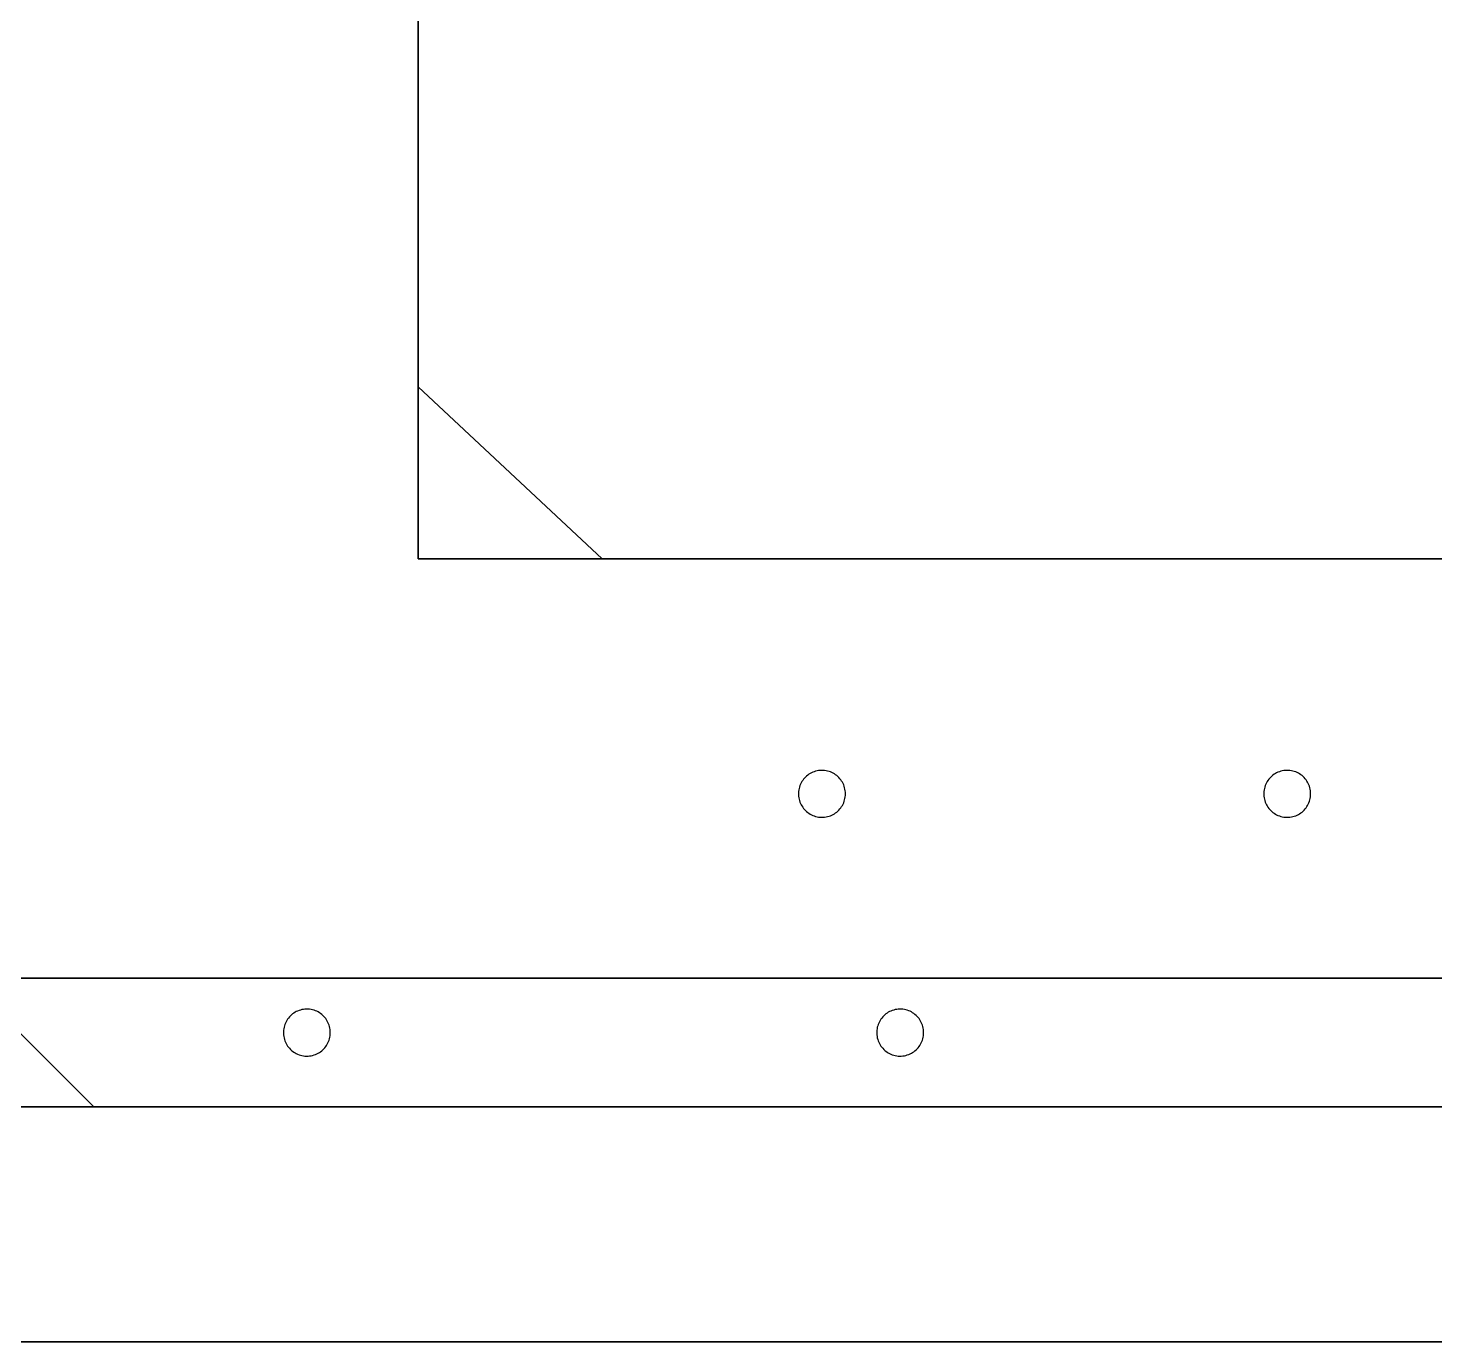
# Model space of a CAD drawing. Header units: metres. Extents: x 0 to 2800, y 0 to 2000.
# Drawn here: x 52.2 to 146.3, y 0 to 87.9 of the extents above; entities that cross this region are included whole.
import ezdxf

# ---------------------------------------------------------------- set-up
doc = ezdxf.new("R2010")
doc.units = ezdxf.units.M

msp = doc.modelspace()

# ---------------------------------------------------------------- linework, layer by layer
for points in [[(0, 0), (2800, 0), (2800, 2000), (0, 2000), (0, 0)], [(78.322, 52.364), (78.322, 76.174), (78.322, 99.985), (78.322, 123.796), (78.322, 147.606), (78.322, 171.417), (78.322, 195.228), (78.322, 219.038), (78.322, 242.849), (78.322, 266.66), (78.322, 290.47), (78.322, 314.281), (78.322, 338.092), (78.322, 361.902), (78.322, 385.713), (78.322, 409.524), (78.322, 433.334), (78.322, 457.145), (78.322, 480.956), (78.322, 504.766), (78.322, 528.577), (78.322, 552.388), (78.322, 576.198), (78.322, 600.009)], [(78.322, 52.364), (78.322, 76.174), (78.322, 99.985), (78.322, 123.796), (78.322, 147.606), (78.322, 171.417), (78.322, 195.228), (78.322, 219.038), (78.322, 242.849), (78.322, 266.66), (78.322, 290.47), (78.322, 314.281), (78.322, 338.092), (78.322, 361.902), (78.322, 385.713), (78.322, 409.524), (78.322, 433.334), (78.322, 457.145), (78.322, 480.956), (78.322, 504.766), (78.322, 528.577), (78.322, 552.388), (78.322, 576.198), (78.322, 600.009)], [(209.678, 373.411), (209.678, 349.601), (209.678, 325.79), (209.678, 301.979), (209.678, 278.169), (209.678, 254.358), (209.678, 230.547), (209.678, 206.737), (209.678, 182.926), (209.678, 159.115), (209.678, 135.305), (209.678, 111.494), (209.678, 87.683), (209.678, 63.873), (197.376, 52.364), (173.565, 52.364), (149.754, 52.364), (125.944, 52.364), (102.133, 52.364), (78.322, 52.364)], [(209.678, 373.411), (209.678, 349.601), (209.678, 325.79), (209.678, 301.979), (209.678, 278.169), (209.678, 254.358), (209.678, 230.547), (209.678, 206.737), (209.678, 182.926), (209.678, 159.115), (209.678, 135.305), (209.678, 111.494), (209.678, 87.683), (209.678, 63.873), (197.376, 52.364), (173.565, 52.364), (149.754, 52.364), (125.944, 52.364), (102.133, 52.364), (78.322, 52.364)], [(78.322, 373.411), (78.322, 349.601), (78.322, 325.79), (78.322, 301.979), (78.322, 278.169), (78.322, 254.358), (78.322, 230.547), (78.322, 206.737), (78.322, 182.926), (78.322, 159.115), (78.322, 135.305), (78.322, 111.494), (78.322, 87.683), (78.322, 63.873), (90.624, 52.364), (114.435, 52.364), (138.246, 52.364), (162.056, 52.364), (185.867, 52.364), (209.678, 52.364)], [(78.322, 373.411), (78.322, 349.601), (78.322, 325.79), (78.322, 301.979), (78.322, 278.169), (78.322, 254.358), (78.322, 230.547), (78.322, 206.737), (78.322, 182.926), (78.322, 159.115), (78.322, 135.305), (78.322, 111.494), (78.322, 87.683), (78.322, 63.873), (90.624, 52.364), (114.435, 52.364), (138.246, 52.364), (162.056, 52.364), (185.867, 52.364), (209.678, 52.364)], [(78.322, 52.364), (78.322, 73.521), (78.322, 94.678), (78.322, 115.835), (78.322, 136.992), (78.322, 158.149), (78.322, 179.306), (78.322, 200.463), (78.322, 221.62), (78.322, 242.777), (78.322, 263.934), (78.322, 285.091), (78.322, 306.248), (78.322, 327.405), (78.322, 348.562), (78.322, 369.719)], [(78.322, 369.719), (78.322, 348.562), (78.322, 327.405), (78.322, 306.248), (78.322, 285.091), (78.322, 263.934), (78.322, 242.777), (78.322, 221.62), (78.322, 200.463), (78.322, 179.306), (78.322, 158.149), (78.322, 136.992), (78.322, 115.835), (78.322, 94.678), (78.322, 73.521), (78.322, 52.364)], [(78.322, 52.364), (78.322, 73.521), (78.322, 94.678), (78.322, 115.835), (78.322, 136.992), (78.322, 158.149), (78.322, 179.306), (78.322, 200.463), (78.322, 221.62), (78.322, 242.777), (78.322, 263.934), (78.322, 285.091), (78.322, 306.248), (78.322, 327.405), (78.322, 348.562), (78.322, 369.719)], [(78.322, 369.719), (78.322, 348.562), (78.322, 327.405), (78.322, 306.248), (78.322, 285.091), (78.322, 263.934), (78.322, 242.777), (78.322, 221.62), (78.322, 200.463), (78.322, 179.306), (78.322, 158.149), (78.322, 136.992), (78.322, 115.835), (78.322, 94.678), (78.322, 73.521), (78.322, 52.364)], [(0, 0), (29.091, 0), (58.182, 0), (87.273, 0), (116.364, 0), (145.455, 0), (174.545, 0), (203.636, 0), (232.727, 0), (261.818, 0), (288, 2.909), (288, 32), (288, 61.091), (288, 90.182), (288, 119.273), (288, 148.364), (288, 177.455), (288, 206.545), (288, 235.636), (288, 264.727), (288, 293.818), (288, 322.909), (288, 352)], [(0, 0), (29.091, 0), (58.182, 0), (87.273, 0), (116.364, 0), (145.455, 0), (174.545, 0), (203.636, 0), (232.727, 0), (261.818, 0), (288, 2.909), (288, 32), (288, 61.091), (288, 90.182), (288, 119.273), (288, 148.364), (288, 177.455), (288, 206.545), (288, 235.636), (288, 264.727), (288, 293.818), (288, 322.909), (288, 352)], [(44.476, 198.089), (44.476, 173.772), (44.476, 149.455), (44.476, 125.137), (44.476, 100.82), (44.476, 76.502), (44.476, 52.185), (44.476, 27.868), (56.635, 15.709), (80.952, 15.709), (105.27, 15.709), (129.587, 15.709), (153.904, 15.709), (178.222, 15.709), (202.539, 15.709), (226.857, 15.709), (251.174, 15.709), (275.491, 15.709), (299.809, 15.709)], [(288, 189.091), (288, 160), (288, 130.909), (288, 101.818), (288, 72.727), (288, 43.636), (288, 14.545), (273.455, 0), (244.364, 0), (215.273, 0), (186.182, 0), (157.091, 0), (128, 0), (98.909, 0), (69.818, 0), (40.727, 0), (11.636, 0), (0, 17.455), (0, 46.545), (0, 75.636), (0, 104.727), (0, 133.818), (0, 162.909), (0, 192)], [(288, 189.091), (288, 160), (288, 130.909), (288, 101.818), (288, 72.727), (288, 43.636), (288, 14.545), (273.455, 0), (244.364, 0), (215.273, 0), (186.182, 0), (157.091, 0), (128, 0), (98.909, 0), (69.818, 0), (40.727, 0), (11.636, 0), (0, 17.455), (0, 46.545), (0, 75.636), (0, 104.727), (0, 133.818), (0, 162.909), (0, 192)], [(288, 189.091), (288, 160), (288, 130.909), (288, 101.818), (288, 72.727), (288, 43.636), (288, 14.545), (273.455, 0), (244.364, 0), (215.273, 0), (186.182, 0), (157.091, 0), (128, 0), (98.909, 0), (69.818, 0), (40.727, 0), (11.636, 0), (0, 17.455), (0, 46.545), (0, 75.636), (0, 104.727), (0, 133.818), (0, 162.909), (0, 192)], [(288, 189.091), (288, 160), (288, 130.909), (288, 101.818), (288, 72.727), (288, 43.636), (288, 14.545), (273.455, 0), (244.364, 0), (215.273, 0), (186.182, 0), (157.091, 0), (128, 0), (98.909, 0), (69.818, 0), (40.727, 0), (11.636, 0), (0, 17.455), (0, 46.545), (0, 75.636), (0, 104.727), (0, 133.818), (0, 162.909), (0, 192)], [(146.684, 0), (130.058, 0), (113.433, 0), (96.807, 0), (80.182, 0), (63.556, 0), (46.931, 0), (30.305, 0), (13.68, 0), (0, 2.945), (0, 19.571), (0, 36.196), (0, 52.822), (0, 69.447), (0, 86.073), (0, 102.698), (0, 119.324), (0, 135.949), (0, 152.575), (0, 169.2), (0, 185.825)], [(146.684, 0), (130.058, 0), (113.433, 0), (96.807, 0), (80.182, 0), (63.556, 0), (46.931, 0), (30.305, 0), (13.68, 0), (0, 2.945), (0, 19.571), (0, 36.196), (0, 52.822), (0, 69.447), (0, 86.073), (0, 102.698), (0, 119.324), (0, 135.949), (0, 152.575), (0, 169.2), (0, 185.825)], [(146.684, 0), (130.058, 0), (113.433, 0), (96.807, 0), (80.182, 0), (63.556, 0), (46.931, 0), (30.305, 0), (13.68, 0), (0, 2.945), (0, 19.571), (0, 36.196), (0, 52.822), (0, 69.447), (0, 86.073), (0, 102.698), (0, 119.324), (0, 135.949), (0, 152.575), (0, 169.2), (0, 185.825)], [(146.684, 0), (130.058, 0), (113.433, 0), (96.807, 0), (80.182, 0), (63.556, 0), (46.931, 0), (30.305, 0), (13.68, 0), (0, 2.945), (0, 19.571), (0, 36.196), (0, 52.822), (0, 69.447), (0, 86.073), (0, 102.698), (0, 119.324), (0, 135.949), (0, 152.575), (0, 169.2), (0, 185.825)], [(296.378, 0), (269.629, 0), (242.88, 0), (216.131, 0), (189.382, 0), (162.633, 0), (135.884, 0), (109.135, 0), (82.385, 0), (55.636, 0), (28.887, 0), (2.138, 0), (0, 24.611), (0, 51.36), (0, 78.109), (0, 104.858), (0, 131.607), (0, 158.356), (0, 185.105)], [(296.378, 0), (269.629, 0), (242.88, 0), (216.131, 0), (189.382, 0), (162.633, 0), (135.884, 0), (109.135, 0), (82.385, 0), (55.636, 0), (28.887, 0), (2.138, 0), (0, 24.611), (0, 51.36), (0, 78.109), (0, 104.858), (0, 131.607), (0, 158.356), (0, 185.105)], [(313.911, 15.709), (289.594, 15.709), (265.276, 15.709), (240.959, 15.709), (216.642, 15.709), (192.324, 15.709), (168.007, 15.709), (143.69, 15.709), (119.372, 15.709), (95.055, 15.709), (70.738, 15.709), (46.42, 15.709), (44.476, 38.083), (44.476, 62.4), (44.476, 86.717), (44.476, 111.035), (44.476, 135.352), (44.476, 159.669), (44.476, 183.987)], [(13.091, 178.135), (13.091, 163.02), (13.091, 147.906), (13.091, 132.792), (13.091, 117.678), (13.091, 102.564), (13.091, 87.45), (13.091, 72.336), (13.091, 57.222), (13.091, 42.108), (13.091, 26.994), (25.527, 24.316), (40.641, 24.316), (55.755, 24.316), (70.869, 24.316), (85.983, 24.316), (101.098, 24.316), (116.212, 24.316), (131.326, 24.316), (146.44, 24.316)], [(13.091, 178.135), (13.091, 163.02), (13.091, 147.906), (13.091, 132.792), (13.091, 117.678), (13.091, 102.564), (13.091, 87.45), (13.091, 72.336), (13.091, 57.222), (13.091, 42.108), (13.091, 26.994), (25.527, 24.316), (40.641, 24.316), (55.755, 24.316), (70.869, 24.316), (85.983, 24.316), (101.098, 24.316), (116.212, 24.316), (131.326, 24.316), (146.44, 24.316)], [(13.091, 178.135), (13.091, 163.02), (13.091, 147.906), (13.091, 132.792), (13.091, 117.678), (13.091, 102.564), (13.091, 87.45), (13.091, 72.336), (13.091, 57.222), (13.091, 42.108), (13.091, 26.994), (25.527, 24.316), (40.641, 24.316), (55.755, 24.316), (70.869, 24.316), (85.983, 24.316), (101.098, 24.316), (116.212, 24.316), (131.326, 24.316), (146.44, 24.316)], [(13.091, 178.135), (13.091, 163.02), (13.091, 147.906), (13.091, 132.792), (13.091, 117.678), (13.091, 102.564), (13.091, 87.45), (13.091, 72.336), (13.091, 57.222), (13.091, 42.108), (13.091, 26.994), (25.527, 24.316), (40.641, 24.316), (55.755, 24.316), (70.869, 24.316), (85.983, 24.316), (101.098, 24.316), (116.212, 24.316), (131.326, 24.316), (146.44, 24.316)], [(161.28, 0), (145.92, 0), (130.56, 0), (115.2, 0), (99.84, 0), (84.48, 0), (69.12, 0), (53.76, 0), (38.4, 0), (23.04, 0), (7.68, 0), (0, 7.68), (0, 23.04), (0, 38.4), (0, 53.76), (0, 69.12), (0, 84.48), (0, 99.84), (0, 115.2), (0, 130.56), (0, 145.92), (0, 161.28), (0, 176.64)], [(161.28, 0), (145.92, 0), (130.56, 0), (115.2, 0), (99.84, 0), (84.48, 0), (69.12, 0), (53.76, 0), (38.4, 0), (23.04, 0), (7.68, 0), (0, 7.68), (0, 23.04), (0, 38.4), (0, 53.76), (0, 69.12), (0, 84.48), (0, 99.84), (0, 115.2), (0, 130.56), (0, 145.92), (0, 161.28), (0, 176.64)], [(161.28, 0), (145.92, 0), (130.56, 0), (115.2, 0), (99.84, 0), (84.48, 0), (69.12, 0), (53.76, 0), (38.4, 0), (23.04, 0), (7.68, 0), (0, 7.68), (0, 23.04), (0, 38.4), (0, 53.76), (0, 69.12), (0, 84.48), (0, 99.84), (0, 115.2), (0, 130.56), (0, 145.92), (0, 161.28), (0, 176.64)], [(161.28, 0), (145.92, 0), (130.56, 0), (115.2, 0), (99.84, 0), (84.48, 0), (69.12, 0), (53.76, 0), (38.4, 0), (23.04, 0), (7.68, 0), (0, 7.68), (0, 23.04), (0, 38.4), (0, 53.76), (0, 69.12), (0, 84.48), (0, 99.84), (0, 115.2), (0, 130.56), (0, 145.92), (0, 161.28), (0, 176.64)], [(161.28, 0), (145.92, 0), (130.56, 0), (115.2, 0), (99.84, 0), (84.48, 0), (69.12, 0), (53.76, 0), (38.4, 0), (23.04, 0), (7.68, 0), (0, 7.68), (0, 23.04), (0, 38.4), (0, 53.76), (0, 69.12), (0, 84.48), (0, 99.84), (0, 115.2), (0, 130.56), (0, 145.92), (0, 161.28), (0, 176.64)], [(161.28, 0), (145.92, 0), (130.56, 0), (115.2, 0), (99.84, 0), (84.48, 0), (69.12, 0), (53.76, 0), (38.4, 0), (23.04, 0), (7.68, 0), (0, 7.68), (0, 23.04), (0, 38.4), (0, 53.76), (0, 69.12), (0, 84.48), (0, 99.84), (0, 115.2), (0, 130.56), (0, 145.92), (0, 161.28), (0, 176.64)], [(161.28, 0), (145.92, 0), (130.56, 0), (115.2, 0), (99.84, 0), (84.48, 0), (69.12, 0), (53.76, 0), (38.4, 0), (23.04, 0), (7.68, 0), (0, 7.68), (0, 23.04), (0, 38.4), (0, 53.76), (0, 69.12), (0, 84.48), (0, 99.84), (0, 115.2), (0, 130.56), (0, 145.92), (0, 161.28), (0, 176.64)], [(161.28, 0), (145.92, 0), (130.56, 0), (115.2, 0), (99.84, 0), (84.48, 0), (69.12, 0), (53.76, 0), (38.4, 0), (23.04, 0), (7.68, 0), (0, 7.68), (0, 23.04), (0, 38.4), (0, 53.76), (0, 69.12), (0, 84.48), (0, 99.84), (0, 115.2), (0, 130.56), (0, 145.92), (0, 161.28), (0, 176.64)], [(161.28, 0), (145.92, 0), (130.56, 0), (115.2, 0), (99.84, 0), (84.48, 0), (69.12, 0), (53.76, 0), (38.4, 0), (23.04, 0), (7.68, 0), (0, 7.68), (0, 23.04), (0, 38.4), (0, 53.76), (0, 69.12), (0, 84.48), (0, 99.84), (0, 115.2), (0, 130.56), (0, 145.92), (0, 161.28), (0, 176.64)], [(161.28, 0), (145.92, 0), (130.56, 0), (115.2, 0), (99.84, 0), (84.48, 0), (69.12, 0), (53.76, 0), (38.4, 0), (23.04, 0), (7.68, 0), (0, 7.68), (0, 23.04), (0, 38.4), (0, 53.76), (0, 69.12), (0, 84.48), (0, 99.84), (0, 115.2), (0, 130.56), (0, 145.92), (0, 161.28), (0, 176.64)], [(161.28, 0), (145.92, 0), (130.56, 0), (115.2, 0), (99.84, 0), (84.48, 0), (69.12, 0), (53.76, 0), (38.4, 0), (23.04, 0), (7.68, 0), (0, 7.68), (0, 23.04), (0, 38.4), (0, 53.76), (0, 69.12), (0, 84.48), (0, 99.84), (0, 115.2), (0, 130.56), (0, 145.92), (0, 161.28), (0, 176.64)], [(161.28, 0), (145.92, 0), (130.56, 0), (115.2, 0), (99.84, 0), (84.48, 0), (69.12, 0), (53.76, 0), (38.4, 0), (23.04, 0), (7.68, 0), (0, 7.68), (0, 23.04), (0, 38.4), (0, 53.76), (0, 69.12), (0, 84.48), (0, 99.84), (0, 115.2), (0, 130.56), (0, 145.92), (0, 161.28), (0, 176.64)], [(151.505, 15.709), (137.542, 15.709), (123.578, 15.709), (109.615, 15.709), (95.651, 15.709), (81.687, 15.709), (67.724, 15.709), (53.76, 15.709), (39.796, 15.709), (25.833, 15.709), (18.851, 22.691), (18.851, 36.655), (18.851, 50.618), (18.851, 64.582), (18.851, 78.545), (18.851, 92.509), (18.851, 106.473), (18.851, 120.436), (18.851, 134.4), (18.851, 148.364), (18.851, 162.327), (18.851, 176.291)], [(151.505, 15.709), (137.542, 15.709), (123.578, 15.709), (109.615, 15.709), (95.651, 15.709), (81.687, 15.709), (67.724, 15.709), (53.76, 15.709), (39.796, 15.709), (25.833, 15.709), (18.851, 22.691), (18.851, 36.655), (18.851, 50.618), (18.851, 64.582), (18.851, 78.545), (18.851, 92.509), (18.851, 106.473), (18.851, 120.436), (18.851, 134.4), (18.851, 148.364), (18.851, 162.327), (18.851, 176.291)], [(18.851, 176.291), (18.851, 162.327), (18.851, 148.364), (18.851, 134.4), (18.851, 120.436), (18.851, 106.473), (18.851, 92.509), (18.851, 78.545), (18.851, 64.582), (18.851, 50.618), (18.851, 36.655), (18.851, 22.691), (25.833, 15.709), (39.796, 15.709), (53.76, 15.709), (67.724, 15.709), (81.687, 15.709), (95.651, 15.709), (109.615, 15.709), (123.578, 15.709), (137.542, 15.709), (151.505, 15.709)], [(18.851, 176.291), (18.851, 162.327), (18.851, 148.364), (18.851, 134.4), (18.851, 120.436), (18.851, 106.473), (18.851, 92.509), (18.851, 78.545), (18.851, 64.582), (18.851, 50.618), (18.851, 36.655), (18.851, 22.691), (25.833, 15.709), (39.796, 15.709), (53.76, 15.709), (67.724, 15.709), (81.687, 15.709), (95.651, 15.709), (109.615, 15.709), (123.578, 15.709), (137.542, 15.709), (151.505, 15.709)], [(151.505, 15.709), (137.542, 15.709), (123.578, 15.709), (109.615, 15.709), (95.651, 15.709), (81.687, 15.709), (67.724, 15.709), (53.76, 15.709), (39.796, 15.709), (25.833, 15.709), (18.851, 22.691), (18.851, 36.655), (18.851, 50.618), (18.851, 64.582), (18.851, 78.545), (18.851, 92.509), (18.851, 106.473), (18.851, 120.436), (18.851, 134.4), (18.851, 148.364), (18.851, 162.327), (18.851, 176.291)], [(151.505, 15.709), (137.542, 15.709), (123.578, 15.709), (109.615, 15.709), (95.651, 15.709), (81.687, 15.709), (67.724, 15.709), (53.76, 15.709), (39.796, 15.709), (25.833, 15.709), (18.851, 22.691), (18.851, 36.655), (18.851, 50.618), (18.851, 64.582), (18.851, 78.545), (18.851, 92.509), (18.851, 106.473), (18.851, 120.436), (18.851, 134.4), (18.851, 148.364), (18.851, 162.327), (18.851, 176.291)], [(151.505, 15.709), (137.542, 15.709), (123.578, 15.709), (109.615, 15.709), (95.651, 15.709), (81.687, 15.709), (67.724, 15.709), (53.76, 15.709), (39.796, 15.709), (25.833, 15.709), (18.851, 22.691), (18.851, 36.655), (18.851, 50.618), (18.851, 64.582), (18.851, 78.545), (18.851, 92.509), (18.851, 106.473), (18.851, 120.436), (18.851, 134.4), (18.851, 148.364), (18.851, 162.327), (18.851, 176.291)], [(151.505, 15.709), (137.542, 15.709), (123.578, 15.709), (109.615, 15.709), (95.651, 15.709), (81.687, 15.709), (67.724, 15.709), (53.76, 15.709), (39.796, 15.709), (25.833, 15.709), (18.851, 22.691), (18.851, 36.655), (18.851, 50.618), (18.851, 64.582), (18.851, 78.545), (18.851, 92.509), (18.851, 106.473), (18.851, 120.436), (18.851, 134.4), (18.851, 148.364), (18.851, 162.327), (18.851, 176.291)], [(151.505, 15.709), (137.542, 15.709), (123.578, 15.709), (109.615, 15.709), (95.651, 15.709), (81.687, 15.709), (67.724, 15.709), (53.76, 15.709), (39.796, 15.709), (25.833, 15.709), (18.851, 22.691), (18.851, 36.655), (18.851, 50.618), (18.851, 64.582), (18.851, 78.545), (18.851, 92.509), (18.851, 106.473), (18.851, 120.436), (18.851, 134.4), (18.851, 148.364), (18.851, 162.327), (18.851, 176.291)], [(151.505, 15.709), (137.542, 15.709), (123.578, 15.709), (109.615, 15.709), (95.651, 15.709), (81.687, 15.709), (67.724, 15.709), (53.76, 15.709), (39.796, 15.709), (25.833, 15.709), (18.851, 22.691), (18.851, 36.655), (18.851, 50.618), (18.851, 64.582), (18.851, 78.545), (18.851, 92.509), (18.851, 106.473), (18.851, 120.436), (18.851, 134.4), (18.851, 148.364), (18.851, 162.327), (18.851, 176.291)], [(151.505, 15.709), (137.542, 15.709), (123.578, 15.709), (109.615, 15.709), (95.651, 15.709), (81.687, 15.709), (67.724, 15.709), (53.76, 15.709), (39.796, 15.709), (25.833, 15.709), (18.851, 22.691), (18.851, 36.655), (18.851, 50.618), (18.851, 64.582), (18.851, 78.545), (18.851, 92.509), (18.851, 106.473), (18.851, 120.436), (18.851, 134.4), (18.851, 148.364), (18.851, 162.327), (18.851, 176.291)], [(151.505, 15.709), (137.542, 15.709), (123.578, 15.709), (109.615, 15.709), (95.651, 15.709), (81.687, 15.709), (67.724, 15.709), (53.76, 15.709), (39.796, 15.709), (25.833, 15.709), (18.851, 22.691), (18.851, 36.655), (18.851, 50.618), (18.851, 64.582), (18.851, 78.545), (18.851, 92.509), (18.851, 106.473), (18.851, 120.436), (18.851, 134.4), (18.851, 148.364), (18.851, 162.327), (18.851, 176.291)], [(78.322, 52.364), (80.976, 52.364), (83.63, 52.364), (86.283, 52.364), (88.937, 52.364), (91.591, 52.364), (94.244, 52.364), (96.898, 52.364), (99.552, 52.364), (102.205, 52.364), (104.859, 52.364), (107.512, 52.364), (110.166, 52.364), (112.82, 52.364), (115.473, 52.364), (118.127, 52.364), (120.781, 52.364), (123.434, 52.364), (126.088, 52.364), (128.742, 52.364), (131.395, 52.364), (134.049, 52.364), (136.702, 52.364), (139.356, 52.364), (142.01, 52.364), (144.663, 52.364), (147.317, 52.364)], [(147.317, 52.364), (144.663, 52.364), (142.01, 52.364), (139.356, 52.364), (136.702, 52.364), (134.049, 52.364), (131.395, 52.364), (128.742, 52.364), (126.088, 52.364), (123.434, 52.364), (120.781, 52.364), (118.127, 52.364), (115.473, 52.364), (112.82, 52.364), (110.166, 52.364), (107.512, 52.364), (104.859, 52.364), (102.205, 52.364), (99.552, 52.364), (96.898, 52.364), (94.244, 52.364), (91.591, 52.364), (88.937, 52.364), (86.283, 52.364), (83.63, 52.364), (80.976, 52.364), (78.322, 52.364)], [(148.644, 52.364), (145.99, 52.364), (143.337, 52.364), (140.683, 52.364), (138.029, 52.364), (135.376, 52.364), (132.722, 52.364), (130.068, 52.364), (127.415, 52.364), (124.761, 52.364), (122.107, 52.364), (119.454, 52.364), (116.8, 52.364), (114.147, 52.364), (111.493, 52.364), (108.839, 52.364), (106.186, 52.364), (103.532, 52.364), (100.878, 52.364), (98.225, 52.364), (95.571, 52.364), (92.917, 52.364), (90.264, 52.364), (87.61, 52.364), (84.957, 52.364), (82.303, 52.364), (79.649, 52.364), (79.649, 52.364), (82.303, 52.364), (84.957, 52.364), (87.61, 52.364), (90.264, 52.364), (92.917, 52.364), (95.571, 52.364), (98.225, 52.364), (100.878, 52.364), (103.532, 52.364), (106.186, 52.364), (108.839, 52.364), (111.493, 52.364), (114.147, 52.364), (116.8, 52.364), (119.454, 52.364), (122.107, 52.364), (124.761, 52.364), (127.415, 52.364), (130.068, 52.364), (132.722, 52.364), (135.376, 52.364), (138.029, 52.364), (140.683, 52.364), (143.337, 52.364), (145.99, 52.364), (148.644, 52.364)], [(106.896, 36.655), (106.892, 36.759), (106.882, 36.861), (106.866, 36.962), (106.843, 37.06), (106.814, 37.156), (106.78, 37.249), (106.74, 37.339), (106.694, 37.426), (106.643, 37.51), (106.587, 37.59), (106.527, 37.667), (106.462, 37.739), (106.393, 37.808), (106.319, 37.872), (106.242, 37.931), (106.161, 37.986), (106.076, 38.035), (105.989, 38.079), (105.898, 38.118), (105.804, 38.152), (105.708, 38.179), (105.609, 38.2), (105.508, 38.215), (105.405, 38.224), (105.301, 38.225), (105.197, 38.22), (105.095, 38.208), (104.996, 38.19), (104.898, 38.166), (104.803, 38.136), (104.711, 38.1), (104.622, 38.058), (104.535, 38.011), (104.453, 37.959), (104.373, 37.902), (104.298, 37.84), (104.227, 37.774), (104.159, 37.703), (104.097, 37.629), (104.038, 37.55), (103.985, 37.468), (103.937, 37.383), (103.894, 37.294), (103.857, 37.203), (103.825, 37.108), (103.799, 37.011), (103.779, 36.912), (103.766, 36.81), (103.759, 36.707), (103.759, 36.602), (103.766, 36.499), (103.779, 36.397), (103.799, 36.298), (103.825, 36.201), (103.857, 36.106), (103.894, 36.015), (103.937, 35.926), (103.985, 35.841), (104.038, 35.759), (104.097, 35.68), (104.159, 35.606), (104.227, 35.535), (104.298, 35.469), (104.373, 35.407), (104.453, 35.35), (104.535, 35.298), (104.622, 35.251), (104.711, 35.21), (104.803, 35.173), (104.898, 35.143), (104.996, 35.119), (105.095, 35.101), (105.197, 35.089), (105.301, 35.084), (105.405, 35.086), (105.508, 35.094), (105.609, 35.109), (105.708, 35.13), (105.804, 35.158), (105.898, 35.191), (105.989, 35.23), (106.076, 35.274), (106.161, 35.324), (106.242, 35.378), (106.319, 35.438), (106.393, 35.502), (106.462, 35.57), (106.527, 35.642), (106.587, 35.719), (106.643, 35.799), (106.694, 35.883), (106.74, 35.97), (106.78, 36.06), (106.814, 36.153), (106.843, 36.249), (106.866, 36.347), (106.882, 36.448), (106.892, 36.55), (106.896, 36.655)], [(106.896, 36.655), (106.892, 36.759), (106.882, 36.861), (106.866, 36.962), (106.843, 37.06), (106.814, 37.156), (106.78, 37.249), (106.74, 37.339), (106.694, 37.426), (106.643, 37.51), (106.587, 37.59), (106.527, 37.667), (106.462, 37.739), (106.393, 37.808), (106.319, 37.872), (106.242, 37.931), (106.161, 37.986), (106.076, 38.035), (105.989, 38.079), (105.898, 38.118), (105.804, 38.152), (105.708, 38.179), (105.609, 38.2), (105.508, 38.215), (105.405, 38.224), (105.301, 38.225), (105.197, 38.22), (105.095, 38.208), (104.996, 38.19), (104.898, 38.166), (104.803, 38.136), (104.711, 38.1), (104.622, 38.058), (104.535, 38.011), (104.453, 37.959), (104.373, 37.902), (104.298, 37.84), (104.227, 37.774), (104.159, 37.703), (104.097, 37.629), (104.038, 37.55), (103.985, 37.468), (103.937, 37.383), (103.894, 37.294), (103.857, 37.203), (103.825, 37.108), (103.799, 37.011), (103.779, 36.912), (103.766, 36.81), (103.759, 36.707), (103.759, 36.602), (103.766, 36.499), (103.779, 36.397), (103.799, 36.298), (103.825, 36.201), (103.857, 36.106), (103.894, 36.015), (103.937, 35.926), (103.985, 35.841), (104.038, 35.759), (104.097, 35.68), (104.159, 35.606), (104.227, 35.535), (104.298, 35.469), (104.373, 35.407), (104.453, 35.35), (104.535, 35.298), (104.622, 35.251), (104.711, 35.21), (104.803, 35.173), (104.898, 35.143), (104.996, 35.119), (105.095, 35.101), (105.197, 35.089), (105.301, 35.084), (105.405, 35.086), (105.508, 35.094), (105.609, 35.109), (105.708, 35.13), (105.804, 35.158), (105.898, 35.191), (105.989, 35.23), (106.076, 35.274), (106.161, 35.324), (106.242, 35.378), (106.319, 35.438), (106.393, 35.502), (106.462, 35.57), (106.527, 35.642), (106.587, 35.719), (106.643, 35.799), (106.694, 35.883), (106.74, 35.97), (106.78, 36.06), (106.814, 36.153), (106.843, 36.249), (106.866, 36.347), (106.882, 36.448), (106.892, 36.55), (106.896, 36.655)], [(106.896, 36.655), (106.892, 36.759), (106.882, 36.861), (106.866, 36.962), (106.843, 37.06), (106.814, 37.156), (106.78, 37.249), (106.74, 37.339), (106.694, 37.426), (106.643, 37.51), (106.587, 37.59), (106.527, 37.667), (106.462, 37.739), (106.393, 37.808), (106.319, 37.872), (106.242, 37.931), (106.161, 37.986), (106.076, 38.035), (105.989, 38.079), (105.898, 38.118), (105.804, 38.152), (105.708, 38.179), (105.609, 38.2), (105.508, 38.215), (105.405, 38.224), (105.301, 38.225), (105.197, 38.22), (105.095, 38.208), (104.996, 38.19), (104.898, 38.166), (104.803, 38.136), (104.711, 38.1), (104.622, 38.058), (104.535, 38.011), (104.453, 37.959), (104.373, 37.902), (104.298, 37.84), (104.227, 37.774), (104.159, 37.703), (104.097, 37.629), (104.038, 37.55), (103.985, 37.468), (103.937, 37.383), (103.894, 37.294), (103.857, 37.203), (103.825, 37.108), (103.799, 37.011), (103.779, 36.912), (103.766, 36.81), (103.759, 36.707), (103.759, 36.602), (103.766, 36.499), (103.779, 36.397), (103.799, 36.298), (103.825, 36.201), (103.857, 36.106), (103.894, 36.015), (103.937, 35.926), (103.985, 35.841), (104.038, 35.759), (104.097, 35.68), (104.159, 35.606), (104.227, 35.535), (104.298, 35.469), (104.373, 35.407), (104.453, 35.35), (104.535, 35.298), (104.622, 35.251), (104.711, 35.21), (104.803, 35.173), (104.898, 35.143), (104.996, 35.119), (105.095, 35.101), (105.197, 35.089), (105.301, 35.084), (105.405, 35.086), (105.508, 35.094), (105.609, 35.109), (105.708, 35.13), (105.804, 35.158), (105.898, 35.191), (105.989, 35.23), (106.076, 35.274), (106.161, 35.324), (106.242, 35.378), (106.319, 35.438), (106.393, 35.502), (106.462, 35.57), (106.527, 35.642), (106.587, 35.719), (106.643, 35.799), (106.694, 35.883), (106.74, 35.97), (106.78, 36.06), (106.814, 36.153), (106.843, 36.249), (106.866, 36.347), (106.882, 36.448), (106.892, 36.55), (106.896, 36.655)], [(106.896, 36.655), (106.892, 36.759), (106.882, 36.861), (106.866, 36.962), (106.843, 37.06), (106.814, 37.156), (106.78, 37.249), (106.74, 37.339), (106.694, 37.426), (106.643, 37.51), (106.587, 37.59), (106.527, 37.667), (106.462, 37.739), (106.393, 37.808), (106.319, 37.872), (106.242, 37.931), (106.161, 37.986), (106.076, 38.035), (105.989, 38.079), (105.898, 38.118), (105.804, 38.152), (105.708, 38.179), (105.609, 38.2), (105.508, 38.215), (105.405, 38.224), (105.301, 38.225), (105.197, 38.22), (105.095, 38.208), (104.996, 38.19), (104.898, 38.166), (104.803, 38.136), (104.711, 38.1), (104.622, 38.058), (104.535, 38.011), (104.453, 37.959), (104.373, 37.902), (104.298, 37.84), (104.227, 37.774), (104.159, 37.703), (104.097, 37.629), (104.038, 37.55), (103.985, 37.468), (103.937, 37.383), (103.894, 37.294), (103.857, 37.203), (103.825, 37.108), (103.799, 37.011), (103.779, 36.912), (103.766, 36.81), (103.759, 36.707), (103.759, 36.602), (103.766, 36.499), (103.779, 36.397), (103.799, 36.298), (103.825, 36.201), (103.857, 36.106), (103.894, 36.015), (103.937, 35.926), (103.985, 35.841), (104.038, 35.759), (104.097, 35.68), (104.159, 35.606), (104.227, 35.535), (104.298, 35.469), (104.373, 35.407), (104.453, 35.35), (104.535, 35.298), (104.622, 35.251), (104.711, 35.21), (104.803, 35.173), (104.898, 35.143), (104.996, 35.119), (105.095, 35.101), (105.197, 35.089), (105.301, 35.084), (105.405, 35.086), (105.508, 35.094), (105.609, 35.109), (105.708, 35.13), (105.804, 35.158), (105.898, 35.191), (105.989, 35.23), (106.076, 35.274), (106.161, 35.324), (106.242, 35.378), (106.319, 35.438), (106.393, 35.502), (106.462, 35.57), (106.527, 35.642), (106.587, 35.719), (106.643, 35.799), (106.694, 35.883), (106.74, 35.97), (106.78, 36.06), (106.814, 36.153), (106.843, 36.249), (106.866, 36.347), (106.882, 36.448), (106.892, 36.55), (106.896, 36.655)], [(106.896, 36.655), (106.892, 36.759), (106.882, 36.861), (106.866, 36.962), (106.843, 37.06), (106.814, 37.156), (106.78, 37.249), (106.74, 37.339), (106.694, 37.426), (106.643, 37.51), (106.587, 37.59), (106.527, 37.667), (106.462, 37.739), (106.393, 37.808), (106.319, 37.872), (106.242, 37.931), (106.161, 37.986), (106.076, 38.035), (105.989, 38.079), (105.898, 38.118), (105.804, 38.152), (105.708, 38.179), (105.609, 38.2), (105.508, 38.215), (105.405, 38.224), (105.301, 38.225), (105.197, 38.22), (105.095, 38.208), (104.996, 38.19), (104.898, 38.166), (104.803, 38.136), (104.711, 38.1), (104.622, 38.058), (104.535, 38.011), (104.453, 37.959), (104.373, 37.902), (104.298, 37.84), (104.227, 37.774), (104.159, 37.703), (104.097, 37.629), (104.038, 37.55), (103.985, 37.468), (103.937, 37.383), (103.894, 37.294), (103.857, 37.203), (103.825, 37.108), (103.799, 37.011), (103.779, 36.912), (103.766, 36.81), (103.759, 36.707), (103.759, 36.602), (103.766, 36.499), (103.779, 36.397), (103.799, 36.298), (103.825, 36.201), (103.857, 36.106), (103.894, 36.015), (103.937, 35.926), (103.985, 35.841), (104.038, 35.759), (104.097, 35.68), (104.159, 35.606), (104.227, 35.535), (104.298, 35.469), (104.373, 35.407), (104.453, 35.35), (104.535, 35.298), (104.622, 35.251), (104.711, 35.21), (104.803, 35.173), (104.898, 35.143), (104.996, 35.119), (105.095, 35.101), (105.197, 35.089), (105.301, 35.084), (105.405, 35.086), (105.508, 35.094), (105.609, 35.109), (105.708, 35.13), (105.804, 35.158), (105.898, 35.191), (105.989, 35.23), (106.076, 35.274), (106.161, 35.324), (106.242, 35.378), (106.319, 35.438), (106.393, 35.502), (106.462, 35.57), (106.527, 35.642), (106.587, 35.719), (106.643, 35.799), (106.694, 35.883), (106.74, 35.97), (106.78, 36.06), (106.814, 36.153), (106.843, 36.249), (106.866, 36.347), (106.882, 36.448), (106.892, 36.55), (106.896, 36.655)], [(106.896, 36.655), (106.892, 36.759), (106.882, 36.861), (106.866, 36.962), (106.843, 37.06), (106.814, 37.156), (106.78, 37.249), (106.74, 37.339), (106.694, 37.426), (106.643, 37.51), (106.587, 37.59), (106.527, 37.667), (106.462, 37.739), (106.393, 37.808), (106.319, 37.872), (106.242, 37.931), (106.161, 37.986), (106.076, 38.035), (105.989, 38.079), (105.898, 38.118), (105.804, 38.152), (105.708, 38.179), (105.609, 38.2), (105.508, 38.215), (105.405, 38.224), (105.301, 38.225), (105.197, 38.22), (105.095, 38.208), (104.996, 38.19), (104.898, 38.166), (104.803, 38.136), (104.711, 38.1), (104.622, 38.058), (104.535, 38.011), (104.453, 37.959), (104.373, 37.902), (104.298, 37.84), (104.227, 37.774), (104.159, 37.703), (104.097, 37.629), (104.038, 37.55), (103.985, 37.468), (103.937, 37.383), (103.894, 37.294), (103.857, 37.203), (103.825, 37.108), (103.799, 37.011), (103.779, 36.912), (103.766, 36.81), (103.759, 36.707), (103.759, 36.602), (103.766, 36.499), (103.779, 36.397), (103.799, 36.298), (103.825, 36.201), (103.857, 36.106), (103.894, 36.015), (103.937, 35.926), (103.985, 35.841), (104.038, 35.759), (104.097, 35.68), (104.159, 35.606), (104.227, 35.535), (104.298, 35.469), (104.373, 35.407), (104.453, 35.35), (104.535, 35.298), (104.622, 35.251), (104.711, 35.21), (104.803, 35.173), (104.898, 35.143), (104.996, 35.119), (105.095, 35.101), (105.197, 35.089), (105.301, 35.084), (105.405, 35.086), (105.508, 35.094), (105.609, 35.109), (105.708, 35.13), (105.804, 35.158), (105.898, 35.191), (105.989, 35.23), (106.076, 35.274), (106.161, 35.324), (106.242, 35.378), (106.319, 35.438), (106.393, 35.502), (106.462, 35.57), (106.527, 35.642), (106.587, 35.719), (106.643, 35.799), (106.694, 35.883), (106.74, 35.97), (106.78, 36.06), (106.814, 36.153), (106.843, 36.249), (106.866, 36.347), (106.882, 36.448), (106.892, 36.55), (106.896, 36.655)], [(106.896, 36.655), (106.892, 36.759), (106.882, 36.861), (106.866, 36.962), (106.843, 37.06), (106.814, 37.156), (106.78, 37.249), (106.74, 37.339), (106.694, 37.426), (106.643, 37.51), (106.587, 37.59), (106.527, 37.667), (106.462, 37.739), (106.393, 37.808), (106.319, 37.872), (106.242, 37.931), (106.161, 37.986), (106.076, 38.035), (105.989, 38.079), (105.898, 38.118), (105.804, 38.152), (105.708, 38.179), (105.609, 38.2), (105.508, 38.215), (105.405, 38.224), (105.301, 38.225), (105.197, 38.22), (105.095, 38.208), (104.996, 38.19), (104.898, 38.166), (104.803, 38.136), (104.711, 38.1), (104.622, 38.058), (104.535, 38.011), (104.453, 37.959), (104.373, 37.902), (104.298, 37.84), (104.227, 37.774), (104.159, 37.703), (104.097, 37.629), (104.038, 37.55), (103.985, 37.468), (103.937, 37.383), (103.894, 37.294), (103.857, 37.203), (103.825, 37.108), (103.799, 37.011), (103.779, 36.912), (103.766, 36.81), (103.759, 36.707), (103.759, 36.602), (103.766, 36.499), (103.779, 36.397), (103.799, 36.298), (103.825, 36.201), (103.857, 36.106), (103.894, 36.015), (103.937, 35.926), (103.985, 35.841), (104.038, 35.759), (104.097, 35.68), (104.159, 35.606), (104.227, 35.535), (104.298, 35.469), (104.373, 35.407), (104.453, 35.35), (104.535, 35.298), (104.622, 35.251), (104.711, 35.21), (104.803, 35.173), (104.898, 35.143), (104.996, 35.119), (105.095, 35.101), (105.197, 35.089), (105.301, 35.084), (105.405, 35.086), (105.508, 35.094), (105.609, 35.109), (105.708, 35.13), (105.804, 35.158), (105.898, 35.191), (105.989, 35.23), (106.076, 35.274), (106.161, 35.324), (106.242, 35.378), (106.319, 35.438), (106.393, 35.502), (106.462, 35.57), (106.527, 35.642), (106.587, 35.719), (106.643, 35.799), (106.694, 35.883), (106.74, 35.97), (106.78, 36.06), (106.814, 36.153), (106.843, 36.249), (106.866, 36.347), (106.882, 36.448), (106.892, 36.55), (106.896, 36.655)], [(106.896, 36.655), (106.892, 36.759), (106.882, 36.861), (106.866, 36.962), (106.843, 37.06), (106.814, 37.156), (106.78, 37.249), (106.74, 37.339), (106.694, 37.426), (106.643, 37.51), (106.587, 37.59), (106.527, 37.667), (106.462, 37.739), (106.393, 37.808), (106.319, 37.872), (106.242, 37.931), (106.161, 37.986), (106.076, 38.035), (105.989, 38.079), (105.898, 38.118), (105.804, 38.152), (105.708, 38.179), (105.609, 38.2), (105.508, 38.215), (105.405, 38.224), (105.301, 38.225), (105.197, 38.22), (105.095, 38.208), (104.996, 38.19), (104.898, 38.166), (104.803, 38.136), (104.711, 38.1), (104.622, 38.058), (104.535, 38.011), (104.453, 37.959), (104.373, 37.902), (104.298, 37.84), (104.227, 37.774), (104.159, 37.703), (104.097, 37.629), (104.038, 37.55), (103.985, 37.468), (103.937, 37.383), (103.894, 37.294), (103.857, 37.203), (103.825, 37.108), (103.799, 37.011), (103.779, 36.912), (103.766, 36.81), (103.759, 36.707), (103.759, 36.602), (103.766, 36.499), (103.779, 36.397), (103.799, 36.298), (103.825, 36.201), (103.857, 36.106), (103.894, 36.015), (103.937, 35.926), (103.985, 35.841), (104.038, 35.759), (104.097, 35.68), (104.159, 35.606), (104.227, 35.535), (104.298, 35.469), (104.373, 35.407), (104.453, 35.35), (104.535, 35.298), (104.622, 35.251), (104.711, 35.21), (104.803, 35.173), (104.898, 35.143), (104.996, 35.119), (105.095, 35.101), (105.197, 35.089), (105.301, 35.084), (105.405, 35.086), (105.508, 35.094), (105.609, 35.109), (105.708, 35.13), (105.804, 35.158), (105.898, 35.191), (105.989, 35.23), (106.076, 35.274), (106.161, 35.324), (106.242, 35.378), (106.319, 35.438), (106.393, 35.502), (106.462, 35.57), (106.527, 35.642), (106.587, 35.719), (106.643, 35.799), (106.694, 35.883), (106.74, 35.97), (106.78, 36.06), (106.814, 36.153), (106.843, 36.249), (106.866, 36.347), (106.882, 36.448), (106.892, 36.55), (106.896, 36.655)], [(106.896, 36.655), (106.892, 36.759), (106.882, 36.861), (106.866, 36.962), (106.843, 37.06), (106.814, 37.156), (106.78, 37.249), (106.74, 37.339), (106.694, 37.426), (106.643, 37.51), (106.587, 37.59), (106.527, 37.667), (106.462, 37.739), (106.393, 37.808), (106.319, 37.872), (106.242, 37.931), (106.161, 37.986), (106.076, 38.035), (105.989, 38.079), (105.898, 38.118), (105.804, 38.152), (105.708, 38.179), (105.609, 38.2), (105.508, 38.215), (105.405, 38.224), (105.301, 38.225), (105.197, 38.22), (105.095, 38.208), (104.996, 38.19), (104.898, 38.166), (104.803, 38.136), (104.711, 38.1), (104.622, 38.058), (104.535, 38.011), (104.453, 37.959), (104.373, 37.902), (104.298, 37.84), (104.227, 37.774), (104.159, 37.703), (104.097, 37.629), (104.038, 37.55), (103.985, 37.468), (103.937, 37.383), (103.894, 37.294), (103.857, 37.203), (103.825, 37.108), (103.799, 37.011), (103.779, 36.912), (103.766, 36.81), (103.759, 36.707), (103.759, 36.602), (103.766, 36.499), (103.779, 36.397), (103.799, 36.298), (103.825, 36.201), (103.857, 36.106), (103.894, 36.015), (103.937, 35.926), (103.985, 35.841), (104.038, 35.759), (104.097, 35.68), (104.159, 35.606), (104.227, 35.535), (104.298, 35.469), (104.373, 35.407), (104.453, 35.35), (104.535, 35.298), (104.622, 35.251), (104.711, 35.21), (104.803, 35.173), (104.898, 35.143), (104.996, 35.119), (105.095, 35.101), (105.197, 35.089), (105.301, 35.084), (105.405, 35.086), (105.508, 35.094), (105.609, 35.109), (105.708, 35.13), (105.804, 35.158), (105.898, 35.191), (105.989, 35.23), (106.076, 35.274), (106.161, 35.324), (106.242, 35.378), (106.319, 35.438), (106.393, 35.502), (106.462, 35.57), (106.527, 35.642), (106.587, 35.719), (106.643, 35.799), (106.694, 35.883), (106.74, 35.97), (106.78, 36.06), (106.814, 36.153), (106.843, 36.249), (106.866, 36.347), (106.882, 36.448), (106.892, 36.55), (106.896, 36.655)], [(138.009, 36.655), (138.006, 36.759), (137.996, 36.861), (137.979, 36.962), (137.956, 37.06), (137.927, 37.156), (137.893, 37.249), (137.853, 37.339), (137.807, 37.426), (137.756, 37.51), (137.701, 37.59), (137.64, 37.667), (137.575, 37.739), (137.506, 37.808), (137.432, 37.872), (137.355, 37.931), (137.274, 37.986), (137.189, 38.035), (137.102, 38.079), (137.011, 38.118), (136.917, 38.152), (136.821, 38.179), (136.722, 38.2), (136.621, 38.215), (136.519, 38.224), (136.414, 38.225), (136.31, 38.22), (136.209, 38.208), (136.109, 38.19), (136.011, 38.166), (135.916, 38.136), (135.824, 38.1), (135.735, 38.058), (135.649, 38.011), (135.566, 37.959), (135.487, 37.902), (135.411, 37.84), (135.34, 37.774), (135.272, 37.703), (135.21, 37.629), (135.152, 37.55), (135.098, 37.468), (135.05, 37.383), (135.007, 37.294), (134.97, 37.203), (134.938, 37.108), (134.912, 37.011), (134.893, 36.912), (134.879, 36.81), (134.872, 36.707), (134.872, 36.602), (134.879, 36.499), (134.893, 36.397), (134.912, 36.298), (134.938, 36.201), (134.97, 36.106), (135.007, 36.015), (135.05, 35.926), (135.098, 35.841), (135.152, 35.759), (135.21, 35.68), (135.272, 35.606), (135.34, 35.535), (135.411, 35.469), (135.487, 35.407), (135.566, 35.35), (135.649, 35.298), (135.735, 35.251), (135.824, 35.21), (135.916, 35.173), (136.011, 35.143), (136.109, 35.119), (136.209, 35.101), (136.31, 35.089), (136.414, 35.084), (136.519, 35.086), (136.621, 35.094), (136.722, 35.109), (136.821, 35.13), (136.917, 35.158), (137.011, 35.191), (137.102, 35.23), (137.189, 35.274), (137.274, 35.324), (137.355, 35.378), (137.432, 35.438), (137.506, 35.502), (137.575, 35.57), (137.64, 35.642), (137.701, 35.719), (137.756, 35.799), (137.807, 35.883), (137.853, 35.97), (137.893, 36.06), (137.927, 36.153), (137.956, 36.249), (137.979, 36.347), (137.996, 36.448), (138.006, 36.55), (138.009, 36.655)], [(50.116, 24.316), (55.405, 24.316), (60.694, 24.316), (65.983, 24.316), (71.273, 24.316), (76.562, 24.316), (81.851, 24.316), (87.14, 24.316), (92.43, 24.316), (97.719, 24.316), (103.008, 24.316), (108.298, 24.316), (113.587, 24.316), (118.876, 24.316), (124.165, 24.316), (129.455, 24.316), (134.744, 24.316), (140.033, 24.316), (145.322, 24.316), (150.612, 24.316)], [(150.612, 24.316), (145.322, 24.316), (140.033, 24.316), (134.744, 24.316), (129.455, 24.316), (124.165, 24.316), (118.876, 24.316), (113.587, 24.316), (108.298, 24.316), (103.008, 24.316), (97.719, 24.316), (92.43, 24.316), (87.14, 24.316), (81.851, 24.316), (76.562, 24.316), (71.273, 24.316), (65.983, 24.316), (60.694, 24.316), (55.405, 24.316), (50.116, 24.316)], [(50.116, 24.316), (55.405, 24.316), (60.694, 24.316), (65.983, 24.316), (71.273, 24.316), (76.562, 24.316), (81.851, 24.316), (87.14, 24.316), (92.43, 24.316), (97.719, 24.316), (103.008, 24.316), (108.298, 24.316), (113.587, 24.316), (118.876, 24.316), (124.165, 24.316), (129.455, 24.316), (134.744, 24.316), (140.033, 24.316), (145.322, 24.316), (150.612, 24.316)], [(150.612, 24.316), (145.322, 24.316), (140.033, 24.316), (134.744, 24.316), (129.455, 24.316), (124.165, 24.316), (118.876, 24.316), (113.587, 24.316), (108.298, 24.316), (103.008, 24.316), (97.719, 24.316), (92.43, 24.316), (87.14, 24.316), (81.851, 24.316), (76.562, 24.316), (71.273, 24.316), (65.983, 24.316), (60.694, 24.316), (55.405, 24.316), (50.116, 24.316)], [(72.449, 20.684), (72.446, 20.788), (72.436, 20.89), (72.419, 20.991), (72.396, 21.089), (72.368, 21.185), (72.333, 21.278), (72.293, 21.368), (72.247, 21.455), (72.196, 21.539), (72.141, 21.619), (72.08, 21.696), (72.015, 21.768), (71.946, 21.837), (71.872, 21.901), (71.795, 21.96), (71.714, 22.015), (71.63, 22.064), (71.542, 22.109), (71.451, 22.147), (71.357, 22.181), (71.261, 22.208), (71.162, 22.229), (71.062, 22.244), (70.959, 22.253), (70.854, 22.254), (70.751, 22.249), (70.649, 22.238), (70.549, 22.219), (70.451, 22.195), (70.356, 22.165), (70.264, 22.129), (70.175, 22.087), (70.089, 22.04), (70.006, 21.988), (69.927, 21.931), (69.851, 21.869), (69.78, 21.803), (69.713, 21.733), (69.65, 21.658), (69.592, 21.58), (69.538, 21.498), (69.49, 21.412), (69.447, 21.323), (69.41, 21.232), (69.378, 21.137), (69.352, 21.04), (69.333, 20.941), (69.319, 20.839), (69.313, 20.736), (69.313, 20.631), (69.319, 20.528), (69.333, 20.426), (69.352, 20.327), (69.378, 20.23), (69.41, 20.135), (69.447, 20.044), (69.49, 19.955), (69.538, 19.87), (69.592, 19.788), (69.65, 19.709), (69.713, 19.635), (69.78, 19.564), (69.851, 19.498), (69.927, 19.436), (70.006, 19.379), (70.089, 19.327), (70.175, 19.28), (70.264, 19.239), (70.356, 19.203), (70.451, 19.172), (70.549, 19.148), (70.649, 19.13), (70.751, 19.118), (70.854, 19.113), (70.959, 19.115), (71.062, 19.123), (71.162, 19.138), (71.261, 19.159), (71.357, 19.187), (71.451, 19.22), (71.542, 19.259), (71.63, 19.303), (71.714, 19.353), (71.795, 19.407), (71.872, 19.467), (71.946, 19.531), (72.015, 19.599), (72.08, 19.672), (72.141, 19.748), (72.196, 19.828), (72.247, 19.912), (72.293, 19.999), (72.333, 20.089), (72.368, 20.182), (72.396, 20.278), (72.419, 20.376), (72.436, 20.477), (72.446, 20.579), (72.449, 20.684)], [(112.125, 20.684), (112.122, 20.788), (112.112, 20.89), (112.095, 20.991), (112.072, 21.089), (112.043, 21.185), (112.009, 21.278), (111.969, 21.368), (111.923, 21.455), (111.872, 21.539), (111.817, 21.619), (111.756, 21.696), (111.691, 21.768), (111.622, 21.837), (111.548, 21.901), (111.471, 21.96), (111.39, 22.015), (111.305, 22.064), (111.218, 22.109), (111.127, 22.147), (111.033, 22.181), (110.937, 22.208), (110.838, 22.229), (110.737, 22.244), (110.635, 22.253), (110.53, 22.254), (110.426, 22.249), (110.324, 22.238), (110.225, 22.219), (110.127, 22.195), (110.032, 22.165), (109.94, 22.129), (109.851, 22.087), (109.764, 22.04), (109.682, 21.988), (109.602, 21.931), (109.527, 21.869), (109.456, 21.803), (109.388, 21.733), (109.326, 21.658), (109.268, 21.58), (109.214, 21.498), (109.166, 21.412), (109.123, 21.323), (109.086, 21.232), (109.054, 21.137), (109.028, 21.04), (109.008, 20.941), (108.995, 20.839), (108.988, 20.736), (108.988, 20.631), (108.995, 20.528), (109.008, 20.426), (109.028, 20.327), (109.054, 20.23), (109.086, 20.135), (109.123, 20.044), (109.166, 19.955), (109.214, 19.87), (109.268, 19.788), (109.326, 19.709), (109.388, 19.635), (109.456, 19.564), (109.527, 19.498), (109.602, 19.436), (109.682, 19.379), (109.764, 19.327), (109.851, 19.28), (109.94, 19.239), (110.032, 19.203), (110.127, 19.172), (110.225, 19.148), (110.324, 19.13), (110.426, 19.118), (110.53, 19.113), (110.635, 19.115), (110.737, 19.123), (110.838, 19.138), (110.937, 19.159), (111.033, 19.187), (111.127, 19.22), (111.218, 19.259), (111.305, 19.303), (111.39, 19.353), (111.471, 19.407), (111.548, 19.467), (111.622, 19.531), (111.691, 19.599), (111.756, 19.672), (111.817, 19.748), (111.872, 19.828), (111.923, 19.912), (111.969, 19.999), (112.009, 20.089), (112.043, 20.182), (112.072, 20.278), (112.095, 20.376), (112.112, 20.477), (112.122, 20.579), (112.125, 20.684)], [(18.851, 15.709), (26.467, 15.709), (34.084, 15.709), (41.7, 15.709), (49.317, 15.709), (56.934, 15.709), (64.55, 15.709), (72.167, 15.709), (79.783, 15.709), (87.4, 15.709), (95.016, 15.709), (102.633, 15.709), (110.249, 15.709), (117.866, 15.709), (125.482, 15.709), (133.099, 15.709), (140.715, 15.709), (148.332, 15.709)], [(148.332, 15.709), (140.715, 15.709), (133.099, 15.709), (125.482, 15.709), (117.866, 15.709), (110.249, 15.709), (102.633, 15.709), (95.016, 15.709), (87.4, 15.709), (79.783, 15.709), (72.167, 15.709), (64.55, 15.709), (56.934, 15.709), (49.317, 15.709), (41.7, 15.709), (34.084, 15.709), (26.467, 15.709), (18.851, 15.709)], [(152.14, 15.709), (144.524, 15.709), (136.907, 15.709), (129.291, 15.709), (121.674, 15.709), (114.058, 15.709), (106.441, 15.709), (98.824, 15.709), (91.208, 15.709), (83.591, 15.709), (75.975, 15.709), (68.358, 15.709), (60.742, 15.709), (53.125, 15.709), (45.509, 15.709)], [(45.509, 15.709), (53.125, 15.709), (60.742, 15.709), (68.358, 15.709), (75.975, 15.709), (83.591, 15.709), (91.208, 15.709), (98.824, 15.709), (106.441, 15.709), (114.058, 15.709), (121.674, 15.709), (129.291, 15.709), (136.907, 15.709), (144.524, 15.709), (152.14, 15.709)], [(152.14, 15.709), (144.524, 15.709), (136.907, 15.709), (129.291, 15.709), (121.674, 15.709), (114.058, 15.709), (106.441, 15.709), (98.824, 15.709), (91.208, 15.709), (83.591, 15.709), (75.975, 15.709), (68.358, 15.709), (60.742, 15.709), (53.125, 15.709), (45.509, 15.709)], [(45.509, 15.709), (53.125, 15.709), (60.742, 15.709), (68.358, 15.709), (75.975, 15.709), (83.591, 15.709), (91.208, 15.709), (98.824, 15.709), (106.441, 15.709), (114.058, 15.709), (121.674, 15.709), (129.291, 15.709), (136.907, 15.709), (144.524, 15.709), (152.14, 15.709)], [(152.14, 15.709), (144.524, 15.709), (136.907, 15.709), (129.291, 15.709), (121.674, 15.709), (114.058, 15.709), (106.441, 15.709), (98.824, 15.709), (91.208, 15.709), (83.591, 15.709), (75.975, 15.709), (68.358, 15.709), (60.742, 15.709), (53.125, 15.709), (45.509, 15.709)], [(45.509, 15.709), (53.125, 15.709), (60.742, 15.709), (68.358, 15.709), (75.975, 15.709), (83.591, 15.709), (91.208, 15.709), (98.824, 15.709), (106.441, 15.709), (114.058, 15.709), (121.674, 15.709), (129.291, 15.709), (136.907, 15.709), (144.524, 15.709), (152.14, 15.709)], [(152.14, 15.709), (144.524, 15.709), (136.907, 15.709), (129.291, 15.709), (121.674, 15.709), (114.058, 15.709), (106.441, 15.709), (98.824, 15.709), (91.208, 15.709), (83.591, 15.709), (75.975, 15.709), (68.358, 15.709), (60.742, 15.709), (53.125, 15.709), (45.509, 15.709)], [(45.509, 15.709), (53.125, 15.709), (60.742, 15.709), (68.358, 15.709), (75.975, 15.709), (83.591, 15.709), (91.208, 15.709), (98.824, 15.709), (106.441, 15.709), (114.058, 15.709), (121.674, 15.709), (129.291, 15.709), (136.907, 15.709), (144.524, 15.709), (152.14, 15.709)], [(152.14, 15.709), (144.524, 15.709), (136.907, 15.709), (129.291, 15.709), (121.674, 15.709), (114.058, 15.709), (106.441, 15.709), (98.824, 15.709), (91.208, 15.709), (83.591, 15.709), (75.975, 15.709), (68.358, 15.709), (60.742, 15.709), (53.125, 15.709), (45.509, 15.709)], [(45.509, 15.709), (53.125, 15.709), (60.742, 15.709), (68.358, 15.709), (75.975, 15.709), (83.591, 15.709), (91.208, 15.709), (98.824, 15.709), (106.441, 15.709), (114.058, 15.709), (121.674, 15.709), (129.291, 15.709), (136.907, 15.709), (144.524, 15.709), (152.14, 15.709)], [(161.283, 15.709), (143.313, 15.709), (125.342, 15.709), (107.372, 15.709), (89.402, 15.709), (71.432, 15.709), (53.461, 15.709), (53.461, 15.709), (71.432, 15.709), (89.402, 15.709), (107.372, 15.709), (125.342, 15.709), (143.313, 15.709), (161.283, 15.709)], [(0, 0), (16.625, 0), (33.251, 0), (49.876, 0), (66.502, 0), (83.127, 0), (99.753, 0), (116.378, 0), (133.004, 0), (149.629, 0)], [(0, 0), (15.36, 0), (30.72, 0), (46.08, 0), (61.44, 0), (76.8, 0), (92.16, 0), (107.52, 0), (122.88, 0), (138.24, 0), (153.6, 0), (168.96, 0), (184.32, 0), (199.68, 0), (215.04, 0), (230.4, 0), (245.76, 0), (261.12, 0), (276.48, 0), (291.84, 0), (307.2, 0)], [(0, 0), (15.36, 0), (30.72, 0), (46.08, 0), (61.44, 0), (76.8, 0), (92.16, 0), (107.52, 0), (122.88, 0), (138.24, 0), (153.6, 0), (168.96, 0), (184.32, 0), (199.68, 0), (215.04, 0), (230.4, 0), (245.76, 0), (261.12, 0), (276.48, 0), (291.84, 0), (307.2, 0)], [(0, 0), (26.749, 0), (53.498, 0), (80.247, 0), (106.996, 0), (133.745, 0), (160.495, 0), (187.244, 0), (213.993, 0), (240.742, 0), (267.491, 0), (294.24, 0), (320.989, 0), (347.738, 0), (374.487, 0), (401.236, 0), (427.985, 0), (454.735, 0), (481.484, 0)], [(0, 0), (15.36, 0), (30.72, 0), (46.08, 0), (61.44, 0), (76.8, 0), (92.16, 0), (107.52, 0), (122.88, 0), (138.24, 0), (153.6, 0), (168.96, 0), (184.32, 0), (199.68, 0), (215.04, 0), (230.4, 0), (245.76, 0), (261.12, 0), (276.48, 0), (291.84, 0), (307.2, 0)], [(0, 0), (15.36, 0), (30.72, 0), (46.08, 0), (61.44, 0), (76.8, 0), (92.16, 0), (107.52, 0), (122.88, 0), (138.24, 0), (153.6, 0), (168.96, 0), (184.32, 0), (199.68, 0), (215.04, 0), (230.4, 0), (245.76, 0), (261.12, 0), (276.48, 0), (291.84, 0), (307.2, 0)], [(0, 0), (15.36, 0), (30.72, 0), (46.08, 0), (61.44, 0), (76.8, 0), (92.16, 0), (107.52, 0), (122.88, 0), (138.24, 0), (153.6, 0), (168.96, 0), (184.32, 0), (199.68, 0), (215.04, 0), (230.4, 0), (245.76, 0), (261.12, 0), (276.48, 0), (291.84, 0), (307.2, 0)], [(0, 0), (15.36, 0), (30.72, 0), (46.08, 0), (61.44, 0), (76.8, 0), (92.16, 0), (107.52, 0), (122.88, 0), (138.24, 0), (153.6, 0), (168.96, 0), (184.32, 0), (199.68, 0), (215.04, 0), (230.4, 0), (245.76, 0), (261.12, 0), (276.48, 0), (291.84, 0), (307.2, 0)], [(0, 0), (16.625, 0), (33.251, 0), (49.876, 0), (66.502, 0), (83.127, 0), (99.753, 0), (116.378, 0), (133.004, 0), (149.629, 0)]]:
    msp.add_lwpolyline(points)

doc.saveas('drawing.dxf')
